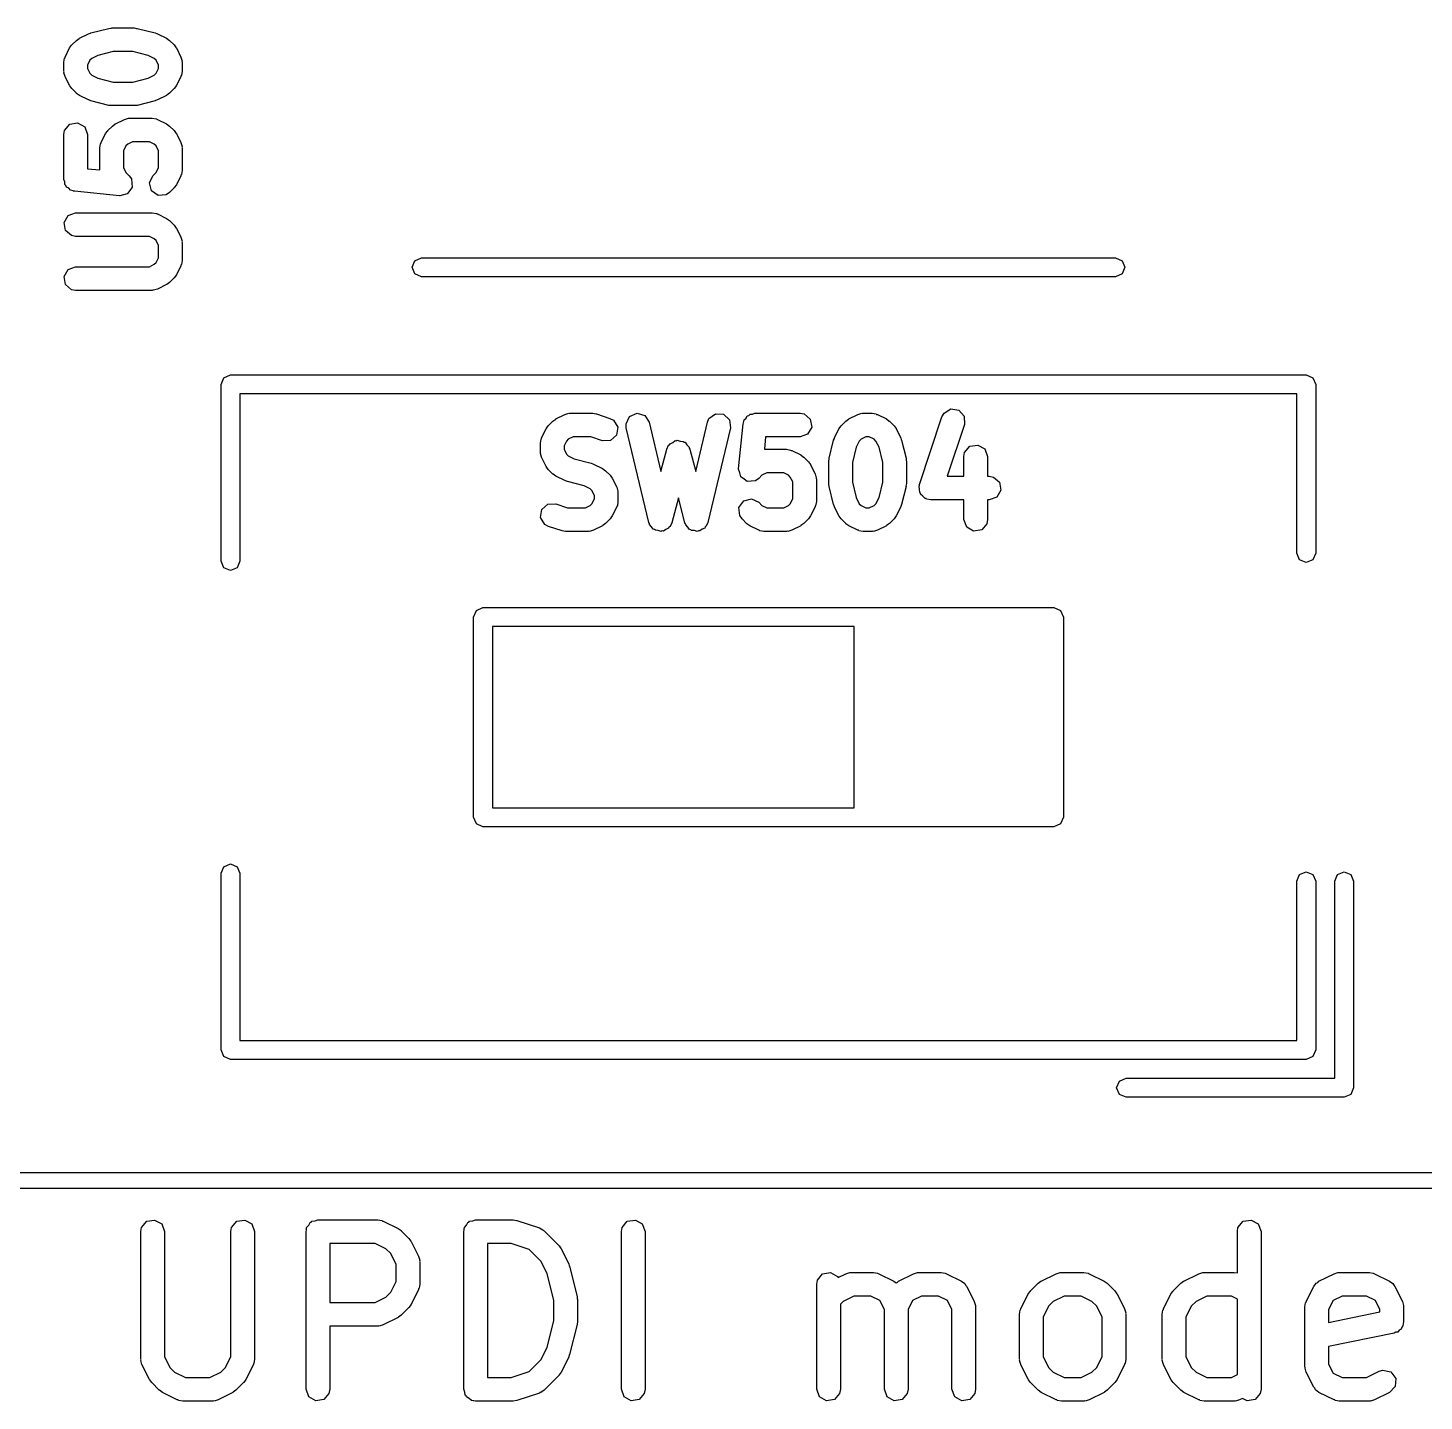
# Model space of a CAD drawing. Extents: x 59.1 to 150, y -119.5 to -80.2.
# Drawn here: x 114.43 to 123.28, y -119.4 to -110.69 of the extents above; entities that cross this region are included whole.
import ezdxf

# ---------------------------------------------------------------- set-up
doc = ezdxf.new("R2010")
doc.units = 0
doc.layers.add('BLACK', color=7, linetype='CONTINUOUS')

msp = doc.modelspace()

# ---------------------------------------------------------------- linework, layer by layer
at = {"layer": 'BLACK', "linetype": 'CONTINUOUS'}
for p, q in [((114.757, -110.756), (114.814, -110.728)), ((114.814, -110.728), (114.827, -110.724)), ((114.827, -110.724), (114.83, -110.722)), ((114.83, -110.722), (114.944, -110.694)), ((114.944, -110.694), (114.959, -110.692)), ((114.959, -110.692), (114.962, -110.691)), ((114.962, -110.691), (115.105, -110.691)), ((115.105, -110.691), (115.12, -110.694)), ((115.12, -110.694), (115.123, -110.694)), ((115.123, -110.694), (115.237, -110.722)), ((115.237, -110.722), (115.249, -110.727)), ((115.249, -110.727), (115.253, -110.728)), ((115.253, -110.728), (115.31, -110.756)), ((114.666, -110.876), (114.695, -110.818)), ((114.695, -110.818), (114.708, -110.8)), ((114.708, -110.8), (114.709, -110.799)), ((114.709, -110.799), (114.738, -110.77)), ((114.738, -110.77), (114.756, -110.758)), ((114.756, -110.758), (114.757, -110.756)), ((115.31, -110.756), (115.328, -110.77)), ((115.328, -110.77), (115.329, -110.77)), ((115.329, -110.77), (115.358, -110.799)), ((115.358, -110.799), (115.371, -110.817)), ((115.371, -110.817), (115.372, -110.818)), ((115.372, -110.818), (115.401, -110.876)), ((114.658, -110.909), (114.663, -110.883)), ((114.658, -110.966), (114.658, -110.909)), ((114.663, -110.883), (114.666, -110.88)), ((114.666, -110.88), (114.666, -110.876)), ((114.824, -110.896), (114.808, -110.927)), ((114.835, -110.885), (114.824, -110.896)), ((114.874, -110.866), (114.835, -110.885)), ((114.971, -110.841), (114.874, -110.866)), ((115.096, -110.841), (114.971, -110.841)), ((115.193, -110.866), (115.096, -110.841)), ((115.232, -110.885), (115.193, -110.866)), ((115.243, -110.896), (115.232, -110.885)), ((115.258, -110.927), (115.243, -110.896)), ((115.401, -110.876), (115.408, -110.901)), ((115.408, -110.901), (115.407, -110.905)), ((115.407, -110.905), (115.408, -110.909)), ((115.408, -110.909), (115.408, -110.966)), ((114.66, -110.97), (114.658, -110.966)), ((114.659, -110.975), (114.66, -110.97)), ((114.666, -111), (114.659, -110.975)), ((114.695, -111.057), (114.666, -111)), ((114.808, -110.927), (114.808, -110.949)), ((114.808, -110.949), (114.824, -110.979)), ((114.824, -110.979), (114.835, -110.99)), ((114.835, -110.99), (114.874, -111.01)), ((115.193, -111.01), (115.232, -110.99)), ((115.232, -110.99), (115.243, -110.979)), ((115.243, -110.979), (115.258, -110.949)), ((115.258, -110.949), (115.258, -110.927)), ((115.401, -111), (115.372, -111.057)), ((115.404, -110.992), (115.401, -110.995)), ((115.401, -110.995), (115.401, -111)), ((115.408, -110.966), (115.404, -110.992)), ((114.696, -111.058), (114.695, -111.057)), ((114.709, -111.076), (114.696, -111.058)), ((114.738, -111.105), (114.709, -111.076)), ((114.874, -111.01), (114.971, -111.034)), ((114.971, -111.034), (115.096, -111.034)), ((115.096, -111.034), (115.193, -111.01)), ((115.358, -111.076), (115.329, -111.105)), ((115.359, -111.075), (115.358, -111.076)), ((115.372, -111.057), (115.359, -111.075)), ((114.739, -111.106), (114.738, -111.105)), ((114.757, -111.119), (114.739, -111.106)), ((114.814, -111.148), (114.757, -111.119)), ((114.818, -111.148), (114.814, -111.148)), ((114.83, -111.153), (114.818, -111.148)), ((114.944, -111.182), (114.83, -111.153)), ((115.237, -111.153), (115.123, -111.182)), ((115.24, -111.151), (115.237, -111.153)), ((115.253, -111.148), (115.24, -111.151)), ((115.31, -111.119), (115.253, -111.148)), ((115.311, -111.118), (115.31, -111.119)), ((115.329, -111.105), (115.311, -111.118)), ((114.947, -111.182), (114.944, -111.182)), ((114.962, -111.184), (114.947, -111.182)), ((115.105, -111.184), (114.962, -111.184)), ((115.043, -111.271), (115.068, -111.263)), ((115.068, -111.263), (115.072, -111.264)), ((115.072, -111.264), (115.076, -111.263)), ((115.076, -111.263), (115.219, -111.263)), ((115.108, -111.183), (115.105, -111.184)), ((115.123, -111.182), (115.108, -111.183)), ((115.219, -111.263), (115.245, -111.267)), ((115.245, -111.267), (115.248, -111.27)), ((114.658, -111.366), (114.663, -111.341)), ((114.663, -111.341), (114.696, -111.301)), ((114.696, -111.301), (114.746, -111.292)), ((114.746, -111.292), (114.791, -111.318)), ((114.791, -111.318), (114.808, -111.366)), ((114.923, -111.361), (114.937, -111.343)), ((114.937, -111.343), (114.938, -111.342)), ((114.938, -111.342), (114.966, -111.313)), ((114.966, -111.313), (114.984, -111.3)), ((114.984, -111.3), (114.986, -111.299)), ((114.986, -111.299), (115.043, -111.271)), ((115.248, -111.27), (115.253, -111.271)), ((115.253, -111.271), (115.31, -111.299)), ((115.31, -111.299), (115.328, -111.313)), ((115.328, -111.313), (115.329, -111.313)), ((115.329, -111.313), (115.358, -111.342)), ((115.358, -111.342), (115.371, -111.36)), ((114.658, -111.652), (114.658, -111.366)), ((114.808, -111.366), (114.808, -111.584)), ((114.887, -111.452), (114.892, -111.426)), ((114.892, -111.426), (114.894, -111.423)), ((114.894, -111.423), (114.895, -111.418)), ((114.895, -111.418), (114.923, -111.361)), ((115.052, -111.439), (115.037, -111.47)), ((115.064, -111.428), (115.052, -111.439)), ((115.094, -111.413), (115.064, -111.428)), ((115.201, -111.413), (115.094, -111.413)), ((115.232, -111.428), (115.201, -111.413)), ((115.243, -111.439), (115.232, -111.428)), ((115.258, -111.47), (115.243, -111.439)), ((115.371, -111.36), (115.372, -111.361)), ((115.372, -111.361), (115.401, -111.418)), ((115.401, -111.418), (115.408, -111.443)), ((115.408, -111.443), (115.407, -111.448)), ((114.887, -111.592), (114.887, -111.452)), ((115.037, -111.47), (115.037, -111.577)), ((115.258, -111.577), (115.258, -111.47)), ((115.407, -111.448), (115.408, -111.452)), ((115.408, -111.452), (115.408, -111.595)), ((114.808, -111.584), (114.887, -111.592)), ((115.037, -111.577), (115.052, -111.608)), ((115.052, -111.608), (115.072, -111.628)), ((115.223, -111.628), (115.243, -111.608)), ((115.243, -111.608), (115.258, -111.577)), ((115.404, -111.621), (115.401, -111.624)), ((115.408, -111.595), (115.404, -111.621)), ((114.664, -111.667), (114.658, -111.652)), ((114.665, -111.683), (114.664, -111.667)), ((114.672, -111.69), (114.665, -111.683)), ((114.676, -111.7), (114.672, -111.69)), ((114.69, -111.708), (114.676, -111.7)), ((114.701, -111.72), (114.69, -111.708)), ((115.072, -111.628), (115.087, -111.649)), ((115.091, -111.701), (115.077, -111.721)), ((115.087, -111.649), (115.087, -111.649)), ((115.087, -111.649), (115.088, -111.65)), ((115.088, -111.65), (115.089, -111.675)), ((115.089, -111.675), (115.092, -111.7)), ((115.092, -111.7), (115.091, -111.7)), ((115.091, -111.7), (115.091, -111.701)), ((115.202, -111.674), (115.223, -111.628)), ((115.215, -111.724), (115.202, -111.674)), ((115.358, -111.705), (115.329, -111.734)), ((115.359, -111.704), (115.358, -111.705)), ((115.372, -111.686), (115.359, -111.704)), ((115.401, -111.628), (115.372, -111.686)), ((115.401, -111.624), (115.401, -111.628)), ((114.718, -111.724), (114.701, -111.72)), ((114.72, -111.726), (114.718, -111.724)), ((114.722, -111.726), (114.72, -111.726)), ((114.726, -111.727), (114.722, -111.726)), ((115.012, -111.755), (114.726, -111.727)), ((115.013, -111.755), (115.012, -111.755)), ((115.012, -111.755), (115.012, -111.755)), ((115.037, -111.749), (115.013, -111.755)), ((115.061, -111.743), (115.037, -111.749)), ((115.062, -111.742), (115.061, -111.743)), ((115.077, -111.721), (115.062, -111.742)), ((115.062, -111.742), (115.062, -111.742)), ((115.257, -111.753), (115.215, -111.724)), ((115.308, -111.749), (115.257, -111.753)), ((115.329, -111.734), (115.308, -111.749)), ((114.66, -111.925), (114.685, -111.88)), ((114.685, -111.88), (114.733, -111.863)), ((114.733, -111.863), (115.219, -111.863)), ((115.219, -111.863), (115.245, -111.867)), ((115.245, -111.867), (115.248, -111.87)), ((115.248, -111.87), (115.253, -111.871)), ((115.253, -111.871), (115.31, -111.899)), ((114.668, -111.975), (114.66, -111.925)), ((114.708, -112.008), (114.668, -111.975)), ((115.31, -111.899), (115.328, -111.913)), ((115.328, -111.913), (115.329, -111.913)), ((115.329, -111.913), (115.358, -111.942)), ((115.358, -111.942), (115.371, -111.96)), ((115.371, -111.96), (115.372, -111.961)), ((115.372, -111.961), (115.401, -112.018)), ((114.733, -112.013), (114.708, -112.008)), ((115.201, -112.013), (114.733, -112.013)), ((115.232, -112.028), (115.201, -112.013)), ((115.243, -112.039), (115.232, -112.028)), ((115.258, -112.07), (115.243, -112.039)), ((115.401, -112.018), (115.408, -112.043)), ((115.408, -112.043), (115.407, -112.048)), ((115.407, -112.048), (115.408, -112.052)), ((115.408, -112.052), (115.408, -112.166)), ((115.243, -112.179), (115.258, -112.149)), ((115.258, -112.149), (115.258, -112.07)), ((116.884, -112.167), (116.926, -112.149)), ((116.926, -112.149), (121.326, -112.149)), ((121.326, -112.149), (121.368, -112.167)), ((114.66, -112.268), (114.685, -112.223)), ((114.685, -112.223), (114.733, -112.206)), ((114.733, -112.206), (115.201, -112.206)), ((115.201, -112.206), (115.232, -112.19)), ((115.232, -112.19), (115.243, -112.179)), ((115.401, -112.2), (115.372, -112.257)), ((115.404, -112.192), (115.401, -112.195)), ((115.401, -112.195), (115.401, -112.2)), ((115.408, -112.166), (115.404, -112.192)), ((116.866, -112.209), (116.884, -112.167)), ((116.884, -112.251), (116.866, -112.209)), ((121.368, -112.167), (121.386, -112.209)), ((121.386, -112.209), (121.368, -112.251)), ((114.668, -112.318), (114.66, -112.268)), ((114.708, -112.351), (114.668, -112.318)), ((115.31, -112.319), (115.253, -112.348)), ((115.311, -112.318), (115.31, -112.319)), ((115.329, -112.305), (115.311, -112.318)), ((115.358, -112.276), (115.329, -112.305)), ((115.359, -112.275), (115.358, -112.276)), ((115.372, -112.257), (115.359, -112.275)), ((116.926, -112.269), (116.884, -112.251)), ((121.326, -112.269), (116.926, -112.269)), ((121.368, -112.251), (121.326, -112.269)), ((114.733, -112.356), (114.708, -112.351)), ((115.219, -112.356), (114.733, -112.356)), ((115.223, -112.354), (115.219, -112.356)), ((115.228, -112.355), (115.223, -112.354)), ((115.253, -112.348), (115.228, -112.355)), ((115.655, -112.952), (115.673, -112.91)), ((115.673, -112.91), (115.715, -112.892)), ((115.715, -112.892), (122.536, -112.892)), ((122.536, -112.892), (122.578, -112.91)), ((122.578, -112.91), (122.596, -112.952)), ((115.655, -114.072), (115.655, -112.952)), ((122.476, -113.012), (115.775, -113.012)), ((115.775, -113.012), (115.775, -114.072)), ((122.476, -114.022), (122.476, -113.012)), ((122.596, -112.952), (122.596, -114.022)), ((120.239, -113.134), (120.282, -113.107)), ((120.282, -113.107), (120.333, -113.115)), ((120.333, -113.115), (120.367, -113.153)), ((117.716, -113.233), (117.729, -113.215)), ((117.729, -113.215), (117.73, -113.214)), ((117.73, -113.214), (117.759, -113.185)), ((117.759, -113.185), (117.777, -113.172)), ((117.777, -113.172), (117.778, -113.171)), ((117.778, -113.171), (117.835, -113.142)), ((117.835, -113.142), (117.86, -113.135)), ((117.86, -113.135), (117.865, -113.136)), ((117.865, -113.136), (117.869, -113.134)), ((117.869, -113.134), (118.012, -113.134)), ((118.012, -113.134), (118.034, -113.138)), ((118.034, -113.138), (118.035, -113.138)), ((118.035, -113.138), (118.121, -113.167)), ((118.121, -113.167), (118.144, -113.179)), ((118.144, -113.179), (118.171, -113.223)), ((118.223, -113.201), (118.246, -113.155)), ((118.224, -113.227), (118.223, -113.201)), ((118.246, -113.155), (118.293, -113.135)), ((118.293, -113.135), (118.342, -113.149)), ((118.342, -113.149), (118.37, -113.192)), ((118.37, -113.192), (118.444, -113.503)), ((118.665, -113.503), (118.739, -113.192)), ((118.739, -113.192), (118.749, -113.168)), ((118.749, -113.168), (118.79, -113.138)), ((118.79, -113.138), (118.841, -113.141)), ((118.841, -113.141), (118.879, -113.176)), ((118.879, -113.176), (118.885, -113.227)), ((118.937, -113.488), (118.966, -113.202)), ((118.966, -113.196), (118.968, -113.194)), ((118.967, -113.198), (118.966, -113.196)), ((118.966, -113.202), (118.967, -113.198)), ((118.968, -113.194), (118.973, -113.177)), ((118.973, -113.177), (118.984, -113.166)), ((118.984, -113.166), (118.992, -113.152)), ((118.992, -113.152), (119.002, -113.148)), ((119.002, -113.148), (119.009, -113.141)), ((119.009, -113.141), (119.025, -113.14)), ((119.025, -113.14), (119.04, -113.134)), ((119.04, -113.134), (119.326, -113.134)), ((119.326, -113.134), (119.352, -113.139)), ((119.352, -113.139), (119.391, -113.172)), ((119.391, -113.172), (119.4, -113.222)), ((119.573, -113.233), (119.587, -113.215)), ((119.587, -113.214), (119.616, -113.185)), ((119.587, -113.215), (119.587, -113.214)), ((119.616, -113.185), (119.634, -113.172)), ((119.634, -113.172), (119.635, -113.171)), ((119.635, -113.171), (119.692, -113.142)), ((119.692, -113.142), (119.717, -113.135)), ((119.717, -113.135), (119.722, -113.136)), ((119.722, -113.136), (119.726, -113.134)), ((119.726, -113.134), (119.783, -113.134)), ((119.783, -113.134), (119.809, -113.139)), ((119.809, -113.139), (119.812, -113.142)), ((119.812, -113.142), (119.817, -113.142)), ((119.817, -113.142), (119.874, -113.171)), ((119.874, -113.171), (119.892, -113.184)), ((119.892, -113.184), (119.893, -113.185)), ((119.893, -113.185), (119.922, -113.214)), ((119.922, -113.214), (119.935, -113.232)), ((120.083, -113.586), (120.226, -113.157)), ((120.226, -113.157), (120.239, -113.134)), ((120.369, -113.205), (120.259, -113.534)), ((120.367, -113.153), (120.369, -113.205)), ((117.68, -113.324), (117.684, -113.298)), ((117.684, -113.298), (117.687, -113.295)), ((117.687, -113.29), (117.716, -113.233)), ((117.687, -113.295), (117.687, -113.29)), ((117.856, -113.3), (117.845, -113.311)), ((117.887, -113.284), (117.856, -113.3)), ((118, -113.284), (117.887, -113.284)), ((118.074, -113.309), (118, -113.284)), ((118.163, -113.274), (118.125, -113.308)), ((118.171, -113.223), (118.163, -113.274)), ((118.367, -113.827), (118.224, -113.227)), ((118.885, -113.227), (118.742, -113.827)), ((119.108, -113.284), (119.1, -113.363)), ((119.326, -113.284), (119.108, -113.284)), ((119.374, -113.267), (119.326, -113.284)), ((119.4, -113.222), (119.374, -113.267)), ((119.539, -113.306), (119.544, -113.294)), ((119.544, -113.294), (119.545, -113.29)), ((119.545, -113.29), (119.573, -113.233)), ((119.713, -113.3), (119.702, -113.311)), ((119.744, -113.284), (119.713, -113.3)), ((119.765, -113.284), (119.744, -113.284)), ((119.796, -113.3), (119.765, -113.284)), ((119.807, -113.311), (119.796, -113.3)), ((119.935, -113.232), (119.936, -113.233)), ((119.936, -113.233), (119.965, -113.29)), ((119.965, -113.29), (119.968, -113.303)), ((119.968, -113.303), (119.97, -113.306)), ((117.68, -113.381), (117.68, -113.324)), ((117.681, -113.385), (117.68, -113.381)), ((117.68, -113.389), (117.681, -113.385)), ((117.687, -113.414), (117.68, -113.389)), ((117.845, -113.311), (117.83, -113.341)), ((117.83, -113.341), (117.83, -113.363)), ((117.83, -113.363), (117.845, -113.394)), ((117.845, -113.394), (117.856, -113.405)), ((118.125, -113.308), (118.074, -113.309)), ((118.444, -113.503), (118.482, -113.362)), ((118.482, -113.362), (118.493, -113.338)), ((118.493, -113.338), (118.499, -113.334)), ((118.499, -113.334), (118.502, -113.328)), ((118.502, -113.328), (118.519, -113.32)), ((118.519, -113.32), (118.535, -113.308)), ((118.535, -113.308), (118.542, -113.309)), ((118.542, -113.309), (118.548, -113.306)), ((118.548, -113.306), (118.567, -113.311)), ((118.567, -113.311), (118.586, -113.313)), ((118.586, -113.313), (118.591, -113.318)), ((118.591, -113.318), (118.598, -113.319)), ((118.598, -113.319), (118.609, -113.335)), ((118.609, -113.335), (118.623, -113.349)), ((118.623, -113.349), (118.623, -113.356)), ((118.623, -113.356), (118.627, -113.362)), ((118.627, -113.362), (118.665, -113.503)), ((119.1, -113.363), (119.24, -113.363)), ((119.24, -113.363), (119.266, -113.368)), ((119.266, -113.368), (119.269, -113.37)), ((119.269, -113.37), (119.274, -113.371)), ((119.274, -113.371), (119.331, -113.399)), ((119.51, -113.42), (119.539, -113.306)), ((119.682, -113.35), (119.658, -113.447)), ((119.702, -113.311), (119.682, -113.35)), ((119.827, -113.35), (119.807, -113.311)), ((119.851, -113.447), (119.827, -113.35)), ((119.97, -113.306), (119.999, -113.42)), ((120.365, -113.409), (120.37, -113.384)), ((120.37, -113.384), (120.403, -113.344)), ((120.403, -113.344), (120.453, -113.336)), ((120.453, -113.336), (120.498, -113.361)), ((120.498, -113.361), (120.515, -113.409)), ((117.716, -113.472), (117.687, -113.414)), ((117.717, -113.473), (117.716, -113.472)), ((117.73, -113.491), (117.717, -113.473)), ((117.856, -113.405), (117.895, -113.424)), ((117.895, -113.424), (118.001, -113.451)), ((118.001, -113.451), (118.013, -113.456)), ((118.013, -113.456), (118.017, -113.457)), ((118.017, -113.457), (118.074, -113.485)), ((119.331, -113.399), (119.349, -113.413)), ((119.349, -113.413), (119.35, -113.414)), ((119.35, -113.414), (119.379, -113.442)), ((119.379, -113.442), (119.392, -113.46)), ((119.392, -113.46), (119.393, -113.462)), ((119.393, -113.462), (119.422, -113.519)), ((119.508, -113.438), (119.511, -113.423)), ((119.508, -113.581), (119.508, -113.438)), ((119.511, -113.423), (119.51, -113.42)), ((119.658, -113.447), (119.658, -113.572)), ((119.851, -113.572), (119.851, -113.447)), ((119.999, -113.42), (120, -113.435)), ((120, -113.435), (120.001, -113.438)), ((120.001, -113.438), (120.001, -113.581)), ((120.365, -113.534), (120.365, -113.409)), ((120.515, -113.409), (120.515, -113.534)), ((117.759, -113.52), (117.73, -113.491)), ((117.76, -113.52), (117.759, -113.52)), ((117.778, -113.534), (117.76, -113.52)), ((117.835, -113.562), (117.778, -113.534)), ((117.839, -113.563), (117.835, -113.562)), ((117.851, -113.568), (117.839, -113.563)), ((117.957, -113.594), (117.851, -113.568)), ((118.074, -113.485), (118.092, -113.499)), ((118.092, -113.499), (118.093, -113.499)), ((118.093, -113.499), (118.122, -113.528)), ((118.122, -113.528), (118.135, -113.546)), ((118.135, -113.546), (118.136, -113.547)), ((118.136, -113.547), (118.165, -113.604)), ((118.937, -113.489), (118.937, -113.488)), ((118.937, -113.488), (118.937, -113.488)), ((118.944, -113.513), (118.937, -113.489)), ((118.95, -113.537), (118.944, -113.513)), ((118.95, -113.538), (118.95, -113.537)), ((118.971, -113.553), (118.95, -113.538)), ((118.95, -113.538), (118.95, -113.538)), ((118.991, -113.567), (118.971, -113.553)), ((118.992, -113.567), (118.991, -113.567)), ((119.017, -113.565), (118.992, -113.568)), ((118.992, -113.568), (118.992, -113.567)), ((119.043, -113.564), (119.017, -113.565)), ((119.065, -113.548), (119.043, -113.563)), ((119.043, -113.563), (119.043, -113.563)), ((119.043, -113.563), (119.043, -113.564)), ((119.085, -113.528), (119.065, -113.548)), ((119.115, -113.513), (119.085, -113.528)), ((119.223, -113.513), (119.115, -113.513)), ((119.253, -113.528), (119.223, -113.513)), ((119.264, -113.54), (119.253, -113.528)), ((119.28, -113.57), (119.264, -113.54)), ((119.28, -113.677), (119.28, -113.57)), ((119.422, -113.519), (119.429, -113.544)), ((119.429, -113.544), (119.428, -113.548)), ((119.428, -113.548), (119.43, -113.552)), ((119.43, -113.552), (119.43, -113.695)), ((120.259, -113.534), (120.365, -113.534)), ((120.515, -113.534), (120.526, -113.534)), ((120.526, -113.534), (120.552, -113.539)), ((120.552, -113.539), (120.591, -113.572)), ((117.996, -113.614), (117.957, -113.594)), ((118.007, -113.625), (117.996, -113.614)), ((118.022, -113.656), (118.007, -113.625)), ((118.022, -113.677), (118.022, -113.656)), ((118.165, -113.604), (118.172, -113.629)), ((118.172, -113.629), (118.171, -113.634)), ((118.171, -113.634), (118.172, -113.638)), ((118.172, -113.638), (118.172, -113.695)), ((119.509, -113.584), (119.508, -113.581)), ((119.51, -113.599), (119.509, -113.584)), ((119.539, -113.713), (119.51, -113.599)), ((119.658, -113.572), (119.682, -113.669)), ((119.827, -113.669), (119.851, -113.572)), ((119.999, -113.599), (119.97, -113.713)), ((120.001, -113.581), (119.998, -113.596)), ((119.998, -113.596), (119.999, -113.599)), ((120.081, -113.596), (120.084, -113.591)), ((120.084, -113.617), (120.081, -113.596)), ((120.084, -113.591), (120.083, -113.586)), ((120.085, -113.637), (120.084, -113.617)), ((120.089, -113.641), (120.085, -113.637)), ((120.09, -113.647), (120.089, -113.641)), ((120.105, -113.66), (120.09, -113.647)), ((120.6, -113.622), (120.574, -113.667)), ((120.591, -113.572), (120.6, -113.622)), ((117.681, -113.796), (117.689, -113.745)), ((117.689, -113.745), (117.727, -113.711)), ((117.727, -113.711), (117.778, -113.71)), ((117.778, -113.71), (117.852, -113.734)), ((117.852, -113.734), (117.965, -113.734)), ((117.965, -113.734), (117.996, -113.719)), ((117.996, -113.719), (118.007, -113.708)), ((118.007, -113.708), (118.022, -113.677)), ((118.165, -113.729), (118.136, -113.786)), ((118.168, -113.721), (118.165, -113.724)), ((118.165, -113.724), (118.165, -113.729)), ((118.172, -113.695), (118.168, -113.721)), ((118.555, -113.672), (118.513, -113.829)), ((118.596, -113.829), (118.555, -113.672)), ((118.939, -113.733), (118.969, -113.691)), ((118.944, -113.784), (118.939, -113.733)), ((118.969, -113.691), (119.018, -113.678)), ((119.018, -113.678), (119.065, -113.699)), ((119.065, -113.699), (119.085, -113.719)), ((119.085, -113.719), (119.115, -113.734)), ((119.115, -113.734), (119.223, -113.734)), ((119.223, -113.734), (119.253, -113.719)), ((119.253, -113.719), (119.264, -113.708)), ((119.264, -113.708), (119.28, -113.677)), ((119.422, -113.729), (119.393, -113.786)), ((119.425, -113.721), (119.422, -113.724)), ((119.422, -113.724), (119.422, -113.729)), ((119.43, -113.695), (119.425, -113.721)), ((119.541, -113.716), (119.539, -113.713)), ((119.545, -113.729), (119.541, -113.716)), ((119.573, -113.786), (119.545, -113.729)), ((119.682, -113.669), (119.702, -113.708)), ((119.702, -113.708), (119.713, -113.719)), ((119.713, -113.719), (119.744, -113.734)), ((119.744, -113.734), (119.765, -113.734)), ((119.765, -113.734), (119.796, -113.719)), ((119.796, -113.719), (119.807, -113.708)), ((119.807, -113.708), (119.827, -113.669)), ((119.965, -113.729), (119.936, -113.786)), ((119.97, -113.713), (119.965, -113.725)), ((119.965, -113.725), (119.965, -113.729)), ((120.119, -113.675), (120.105, -113.66)), ((120.125, -113.676), (120.119, -113.675)), ((120.129, -113.68), (120.125, -113.676)), ((120.155, -113.684), (120.129, -113.68)), ((120.365, -113.684), (120.155, -113.684)), ((120.365, -113.809), (120.365, -113.684)), ((120.526, -113.684), (120.515, -113.684)), ((120.515, -113.684), (120.515, -113.809)), ((120.574, -113.667), (120.526, -113.684)), ((117.708, -113.84), (117.681, -113.796)), ((118.093, -113.834), (118.075, -113.847)), ((118.122, -113.805), (118.093, -113.834)), ((118.123, -113.804), (118.122, -113.805)), ((118.136, -113.786), (118.123, -113.804)), ((118.372, -113.833), (118.367, -113.827)), ((118.372, -113.841), (118.372, -113.833)), ((118.513, -113.829), (118.502, -113.852)), ((118.601, -113.835), (118.596, -113.829)), ((118.602, -113.843), (118.601, -113.835)), ((118.742, -113.827), (118.731, -113.851)), ((118.959, -113.805), (118.944, -113.784)), ((118.987, -113.834), (118.959, -113.805)), ((118.989, -113.835), (118.987, -113.834)), ((119.007, -113.848), (118.989, -113.835)), ((119.35, -113.834), (119.332, -113.847)), ((119.379, -113.805), (119.35, -113.834)), ((119.38, -113.804), (119.379, -113.805)), ((119.393, -113.786), (119.38, -113.804)), ((119.574, -113.787), (119.573, -113.786)), ((119.587, -113.805), (119.574, -113.787)), ((119.616, -113.834), (119.587, -113.805)), ((119.617, -113.835), (119.616, -113.834)), ((119.635, -113.848), (119.617, -113.835)), ((119.893, -113.834), (119.875, -113.847)), ((119.922, -113.805), (119.893, -113.834)), ((119.923, -113.804), (119.922, -113.805)), ((119.936, -113.786), (119.923, -113.804)), ((120.383, -113.858), (120.365, -113.809)), ((120.511, -113.835), (120.478, -113.874)), ((120.515, -113.809), (120.511, -113.835)), ((117.731, -113.852), (117.708, -113.84)), ((117.817, -113.881), (117.731, -113.852)), ((117.818, -113.881), (117.817, -113.881)), ((117.84, -113.884), (117.818, -113.881)), ((117.983, -113.884), (117.84, -113.884)), ((117.987, -113.883), (117.983, -113.884)), ((117.992, -113.884), (117.987, -113.883)), ((118.017, -113.877), (117.992, -113.884)), ((118.074, -113.848), (118.017, -113.877)), ((118.075, -113.847), (118.074, -113.848)), ((118.385, -113.854), (118.372, -113.841)), ((118.396, -113.87), (118.385, -113.854)), ((118.403, -113.872), (118.396, -113.87)), ((118.409, -113.877), (118.403, -113.872)), ((118.427, -113.879), (118.409, -113.877)), ((118.445, -113.884), (118.427, -113.879)), ((118.452, -113.881), (118.445, -113.884)), ((118.46, -113.882), (118.452, -113.881)), ((118.475, -113.871), (118.46, -113.882)), ((118.492, -113.864), (118.475, -113.871)), ((118.495, -113.857), (118.492, -113.864)), ((118.502, -113.852), (118.495, -113.857)), ((118.615, -113.856), (118.602, -113.843)), ((118.626, -113.871), (118.615, -113.856)), ((118.633, -113.873), (118.626, -113.871)), ((118.639, -113.878), (118.633, -113.873)), ((118.657, -113.879), (118.639, -113.878)), ((118.675, -113.884), (118.657, -113.879)), ((118.682, -113.881), (118.675, -113.884)), ((118.69, -113.881), (118.682, -113.881)), ((118.705, -113.87), (118.69, -113.881)), ((118.722, -113.863), (118.705, -113.87)), ((118.725, -113.855), (118.722, -113.863)), ((118.731, -113.851), (118.725, -113.855)), ((119.064, -113.877), (119.007, -113.848)), ((119.068, -113.877), (119.064, -113.877)), ((119.072, -113.88), (119.068, -113.877)), ((119.097, -113.884), (119.072, -113.88)), ((119.24, -113.884), (119.097, -113.884)), ((119.244, -113.883), (119.24, -113.884)), ((119.249, -113.884), (119.244, -113.883)), ((119.274, -113.877), (119.249, -113.884)), ((119.331, -113.848), (119.274, -113.877)), ((119.332, -113.847), (119.331, -113.848)), ((119.692, -113.877), (119.635, -113.848)), ((119.697, -113.877), (119.692, -113.877)), ((119.7, -113.88), (119.697, -113.877)), ((119.726, -113.884), (119.7, -113.88)), ((119.783, -113.884), (119.726, -113.884)), ((119.787, -113.883), (119.783, -113.884)), ((119.792, -113.884), (119.787, -113.883)), ((119.817, -113.877), (119.792, -113.884)), ((119.874, -113.848), (119.817, -113.877)), ((119.875, -113.847), (119.874, -113.848)), ((120.427, -113.883), (120.383, -113.858)), ((120.478, -113.874), (120.427, -113.883)), ((115.673, -114.114), (115.655, -114.072)), ((115.775, -114.072), (115.757, -114.114)), ((122.494, -114.064), (122.476, -114.022)), ((122.536, -114.082), (122.494, -114.064)), ((122.578, -114.064), (122.536, -114.082)), ((122.596, -114.022), (122.578, -114.064)), ((115.715, -114.132), (115.673, -114.114)), ((115.757, -114.114), (115.715, -114.132)), ((117.274, -114.385), (117.316, -114.367)), ((117.316, -114.367), (120.936, -114.367)), ((120.936, -114.367), (120.978, -114.385)), ((117.256, -114.427), (117.274, -114.385)), ((117.256, -115.697), (117.256, -114.427)), ((120.978, -114.385), (120.996, -114.427)), ((120.996, -114.427), (120.996, -115.697)), ((117.376, -114.487), (117.376, -115.637)), ((119.669, -114.487), (117.376, -114.487)), ((119.669, -115.637), (119.669, -114.487)), ((117.376, -115.637), (119.669, -115.637)), ((117.274, -115.739), (117.256, -115.697)), ((117.316, -115.757), (117.274, -115.739)), ((120.936, -115.757), (117.316, -115.757)), ((120.978, -115.739), (120.936, -115.757)), ((120.996, -115.697), (120.978, -115.739)), ((115.655, -116.052), (115.673, -116.01)), ((115.673, -116.01), (115.715, -115.992)), ((115.715, -115.992), (115.757, -116.01)), ((115.757, -116.01), (115.775, -116.052)), ((122.494, -116.06), (122.536, -116.042)), ((122.536, -116.042), (122.578, -116.06)), ((122.734, -116.06), (122.776, -116.042)), ((122.776, -116.042), (122.818, -116.06)), ((115.655, -117.172), (115.655, -116.052)), ((115.775, -116.052), (115.775, -117.112)), ((122.476, -116.102), (122.494, -116.06)), ((122.476, -117.112), (122.476, -116.102)), ((122.578, -116.06), (122.596, -116.102)), ((122.596, -116.102), (122.596, -117.172)), ((122.716, -116.102), (122.734, -116.06)), ((122.716, -117.352), (122.716, -116.102)), ((122.818, -116.06), (122.836, -116.102)), ((122.836, -116.102), (122.836, -117.412)), ((115.775, -117.112), (122.476, -117.112)), ((115.673, -117.214), (115.655, -117.172)), ((122.596, -117.172), (122.578, -117.214)), ((115.715, -117.232), (115.673, -117.214)), ((122.536, -117.232), (115.715, -117.232)), ((122.578, -117.214), (122.536, -117.232)), ((121.333, -117.412), (121.351, -117.37)), ((121.351, -117.37), (121.393, -117.352)), ((121.393, -117.352), (122.716, -117.352)), ((121.351, -117.454), (121.333, -117.412)), ((121.393, -117.472), (121.351, -117.454)), ((122.818, -117.454), (122.776, -117.472)), ((122.836, -117.412), (122.818, -117.454)), ((122.776, -117.472), (121.393, -117.472)), ((75, -117.95), (149, -117.95)), ((149, -118.05), (75, -118.05)), ((115.151, -118.299), (115.184, -118.259)), ((115.184, -118.259), (115.234, -118.251)), ((115.234, -118.251), (115.279, -118.276)), ((115.722, -118.299), (115.755, -118.259)), ((115.755, -118.259), (115.806, -118.251)), ((115.806, -118.251), (115.85, -118.276)), ((116.227, -118.265), (116.231, -118.259)), ((116.231, -118.259), (116.251, -118.256)), ((116.251, -118.256), (116.269, -118.249)), ((116.269, -118.249), (116.65, -118.249)), ((116.65, -118.249), (116.675, -118.254)), ((116.675, -118.254), (116.679, -118.257)), ((116.679, -118.257), (116.683, -118.257)), ((116.683, -118.257), (116.779, -118.305)), ((117.227, -118.265), (117.231, -118.259)), ((117.231, -118.259), (117.251, -118.256)), ((117.251, -118.256), (117.269, -118.249)), ((117.269, -118.249), (117.507, -118.249)), ((117.507, -118.249), (117.529, -118.253)), ((117.529, -118.253), (117.531, -118.253)), ((117.531, -118.253), (117.674, -118.301)), ((118.198, -118.299), (118.231, -118.259)), ((118.231, -118.259), (118.282, -118.251)), ((118.282, -118.251), (118.326, -118.276)), ((122.103, -118.299), (122.136, -118.259)), ((122.136, -118.259), (122.187, -118.251)), ((122.187, -118.251), (122.231, -118.276)), ((115.146, -118.324), (115.151, -118.299)), ((115.146, -119.134), (115.146, -118.324)), ((115.279, -118.276), (115.296, -118.324)), ((115.296, -118.324), (115.296, -119.116)), ((115.718, -118.324), (115.722, -118.299)), ((115.718, -119.116), (115.718, -118.324)), ((115.85, -118.276), (115.868, -118.324)), ((115.868, -118.324), (115.868, -119.134)), ((116.194, -118.324), (116.196, -118.315)), ((116.194, -119.324), (116.194, -118.324)), ((116.195, -118.311), (116.197, -118.308)), ((116.196, -118.315), (116.195, -118.311)), ((116.197, -118.308), (116.198, -118.299)), ((116.198, -118.299), (116.211, -118.284)), ((116.211, -118.284), (116.221, -118.267)), ((116.221, -118.267), (116.227, -118.265)), ((116.779, -118.305), (116.797, -118.318)), ((116.797, -118.318), (116.798, -118.319)), ((116.798, -118.319), (116.846, -118.367)), ((117.194, -118.324), (117.196, -118.315)), ((117.194, -119.324), (117.194, -118.324)), ((117.195, -118.311), (117.197, -118.308)), ((117.196, -118.315), (117.195, -118.311)), ((117.197, -118.308), (117.198, -118.299)), ((117.198, -118.299), (117.211, -118.284)), ((117.211, -118.284), (117.221, -118.267)), ((117.221, -118.267), (117.227, -118.265)), ((117.674, -118.301), (117.696, -118.313)), ((117.696, -118.313), (117.699, -118.317)), ((117.699, -118.317), (117.703, -118.319)), ((117.703, -118.319), (117.798, -118.414)), ((118.194, -118.324), (118.198, -118.299)), ((118.194, -119.324), (118.194, -118.324)), ((118.326, -118.276), (118.344, -118.324)), ((118.344, -118.324), (118.344, -119.324)), ((122.099, -118.324), (122.103, -118.299)), ((122.099, -118.586), (122.099, -118.324)), ((122.231, -118.276), (122.249, -118.324)), ((122.249, -118.324), (122.249, -119.324)), ((116.344, -118.399), (116.344, -118.773)), ((116.632, -118.399), (116.344, -118.399)), ((116.701, -118.434), (116.632, -118.399)), ((116.731, -118.464), (116.701, -118.434)), ((116.846, -118.367), (116.859, -118.385)), ((116.859, -118.385), (116.86, -118.386)), ((116.86, -118.386), (116.907, -118.481)), ((117.344, -118.399), (117.344, -119.249)), ((117.495, -118.399), (117.344, -118.399)), ((117.609, -118.438), (117.495, -118.399)), ((117.683, -118.512), (117.609, -118.438)), ((117.798, -118.414), (117.811, -118.433)), ((117.811, -118.433), (117.812, -118.434)), ((117.812, -118.434), (117.86, -118.529)), ((116.765, -118.533), (116.731, -118.464)), ((116.907, -118.481), (116.915, -118.506)), ((116.915, -118.506), (116.914, -118.511)), ((116.914, -118.511), (116.915, -118.515)), ((116.915, -118.515), (116.915, -118.658)), ((117.722, -118.589), (117.683, -118.512)), ((116.765, -118.64), (116.765, -118.533)), ((117.765, -118.762), (117.722, -118.589)), ((117.86, -118.529), (117.863, -118.541)), ((117.863, -118.541), (117.865, -118.544)), ((117.865, -118.544), (117.913, -118.735)), ((119.436, -118.632), (119.469, -118.593)), ((119.469, -118.593), (119.52, -118.584)), ((119.52, -118.584), (119.564, -118.61)), ((119.564, -118.61), (119.567, -118.615)), ((119.567, -118.615), (119.616, -118.591)), ((119.616, -118.591), (119.641, -118.583)), ((119.641, -118.583), (119.646, -118.584)), ((119.646, -118.584), (119.65, -118.583)), ((119.65, -118.583), (119.793, -118.583)), ((119.793, -118.583), (119.818, -118.587)), ((119.818, -118.587), (119.822, -118.59)), ((119.822, -118.59), (119.826, -118.591)), ((119.826, -118.591), (119.921, -118.638)), ((119.95, -118.638), (120.045, -118.591)), ((120.045, -118.591), (120.07, -118.583)), ((120.07, -118.583), (120.074, -118.584)), ((120.074, -118.584), (120.078, -118.583)), ((120.078, -118.583), (120.221, -118.583)), ((120.221, -118.583), (120.247, -118.587)), ((120.247, -118.587), (120.25, -118.59)), ((120.25, -118.59), (120.255, -118.591)), ((120.255, -118.591), (120.35, -118.638)), ((120.854, -118.638), (120.95, -118.591)), ((120.95, -118.591), (120.975, -118.583)), ((120.975, -118.583), (120.979, -118.584)), ((120.979, -118.584), (120.983, -118.583)), ((120.983, -118.583), (121.126, -118.583)), ((121.126, -118.583), (121.152, -118.587)), ((121.152, -118.587), (121.155, -118.59)), ((121.155, -118.59), (121.16, -118.591)), ((121.16, -118.591), (121.255, -118.638)), ((121.759, -118.638), (121.854, -118.591)), ((121.854, -118.591), (121.879, -118.583)), ((121.879, -118.583), (121.884, -118.584)), ((121.884, -118.584), (121.888, -118.583)), ((121.888, -118.583), (122.078, -118.583)), ((122.078, -118.583), (122.099, -118.586)), ((122.616, -118.638), (122.712, -118.591)), ((122.712, -118.591), (122.736, -118.583)), ((122.736, -118.583), (122.741, -118.584)), ((122.741, -118.584), (122.745, -118.583)), ((122.745, -118.583), (122.936, -118.583)), ((122.936, -118.583), (122.961, -118.587)), ((122.961, -118.587), (122.965, -118.59)), ((122.965, -118.59), (122.969, -118.591)), ((122.969, -118.591), (123.064, -118.638)), ((116.731, -118.709), (116.765, -118.64)), ((116.907, -118.691), (116.86, -118.786)), ((116.908, -118.687), (116.907, -118.691)), ((116.911, -118.683), (116.908, -118.687)), ((116.915, -118.658), (116.911, -118.683)), ((119.432, -118.658), (119.436, -118.632)), ((119.432, -119.324), (119.432, -118.658)), ((119.921, -118.638), (119.936, -118.649)), ((119.936, -118.649), (119.942, -118.646)), ((119.942, -118.646), (119.95, -118.638)), ((120.35, -118.638), (120.371, -118.654)), ((120.371, -118.654), (120.375, -118.664)), ((120.375, -118.664), (120.384, -118.672)), ((120.384, -118.672), (120.431, -118.767)), ((120.773, -118.719), (120.787, -118.701)), ((120.787, -118.7), (120.835, -118.652)), ((120.787, -118.701), (120.787, -118.7)), ((120.835, -118.652), (120.853, -118.639)), ((120.853, -118.639), (120.854, -118.638)), ((121.255, -118.638), (121.273, -118.652)), ((121.273, -118.652), (121.274, -118.652)), ((121.274, -118.652), (121.322, -118.7)), ((121.322, -118.7), (121.335, -118.718)), ((121.678, -118.719), (121.691, -118.701)), ((121.691, -118.701), (121.692, -118.7)), ((121.692, -118.7), (121.74, -118.652)), ((121.74, -118.652), (121.758, -118.639)), ((121.758, -118.639), (121.759, -118.638)), ((122.535, -118.767), (122.583, -118.672)), ((122.583, -118.672), (122.598, -118.651)), ((122.598, -118.651), (122.609, -118.646)), ((122.609, -118.646), (122.616, -118.638)), ((123.064, -118.638), (123.085, -118.654)), ((123.085, -118.654), (123.09, -118.664)), ((123.09, -118.664), (123.098, -118.672)), ((123.098, -118.672), (123.145, -118.767)), ((116.344, -118.773), (116.632, -118.773)), ((116.632, -118.773), (116.701, -118.739)), ((116.701, -118.739), (116.731, -118.709)), ((116.86, -118.786), (116.846, -118.805)), ((117.765, -118.887), (117.765, -118.762)), ((117.913, -118.735), (117.914, -118.75)), ((117.914, -118.75), (117.915, -118.753)), ((117.915, -118.753), (117.915, -118.896)), ((119.599, -118.767), (119.582, -118.784)), ((119.582, -118.784), (119.582, -119.324)), ((119.668, -118.733), (119.599, -118.767)), ((119.775, -118.733), (119.668, -118.733)), ((119.832, -118.761), (119.775, -118.733)), ((119.861, -118.818), (119.832, -118.761)), ((120.039, -118.761), (120.011, -118.818)), ((120.096, -118.733), (120.039, -118.761)), ((120.204, -118.733), (120.096, -118.733)), ((120.261, -118.761), (120.204, -118.733)), ((120.289, -118.818), (120.261, -118.761)), ((120.431, -118.767), (120.439, -118.792)), ((120.439, -118.792), (120.438, -118.796)), ((120.726, -118.815), (120.773, -118.719)), ((120.932, -118.767), (120.902, -118.797)), ((121.001, -118.733), (120.932, -118.767)), ((121.108, -118.733), (121.001, -118.733)), ((121.177, -118.767), (121.108, -118.733)), ((121.207, -118.797), (121.177, -118.767)), ((121.335, -118.718), (121.336, -118.719)), ((121.336, -118.719), (121.384, -118.815)), ((121.63, -118.815), (121.678, -118.719)), ((121.837, -118.767), (121.807, -118.797)), ((121.906, -118.733), (121.837, -118.767)), ((122.061, -118.733), (121.906, -118.733)), ((122.099, -118.752), (122.061, -118.733)), ((122.099, -119.23), (122.099, -118.752)), ((122.527, -118.801), (122.532, -118.775)), ((122.532, -118.775), (122.535, -118.771)), ((122.535, -118.771), (122.535, -118.767)), ((122.706, -118.761), (122.677, -118.818)), ((122.763, -118.733), (122.706, -118.761)), ((122.918, -118.733), (122.763, -118.733)), ((122.975, -118.761), (122.918, -118.733)), ((123.003, -118.818), (122.975, -118.761)), ((123.145, -118.767), (123.153, -118.792)), ((123.153, -118.792), (123.152, -118.796)), ((116.779, -118.868), (116.683, -118.915)), ((116.78, -118.866), (116.779, -118.868)), ((116.798, -118.854), (116.78, -118.866)), ((116.846, -118.806), (116.798, -118.854)), ((116.846, -118.805), (116.846, -118.806)), ((119.861, -119.324), (119.861, -118.818)), ((120.011, -118.818), (120.011, -119.324)), ((120.289, -119.324), (120.289, -118.818)), ((120.438, -118.796), (120.439, -118.801)), ((120.439, -118.801), (120.439, -119.324)), ((120.718, -118.848), (120.722, -118.823)), ((120.718, -119.134), (120.718, -118.848)), ((120.722, -118.823), (120.725, -118.819)), ((120.725, -118.819), (120.726, -118.815)), ((120.902, -118.797), (120.868, -118.866)), ((120.868, -118.866), (120.868, -119.116)), ((121.241, -118.866), (121.207, -118.797)), ((121.241, -119.116), (121.241, -118.866)), ((121.384, -118.815), (121.391, -118.84)), ((121.391, -118.84), (121.39, -118.844)), ((121.39, -118.844), (121.391, -118.848)), ((121.391, -118.848), (121.391, -119.134)), ((121.622, -118.848), (121.627, -118.823)), ((121.622, -119.134), (121.622, -118.848)), ((121.627, -118.823), (121.63, -118.819)), ((121.63, -118.819), (121.63, -118.815)), ((121.807, -118.797), (121.772, -118.866)), ((121.772, -118.866), (121.772, -119.116)), ((122.527, -119.182), (122.527, -118.801)), ((122.677, -118.818), (122.677, -118.9)), ((122.677, -118.9), (123.003, -118.834)), ((123.003, -118.834), (123.003, -118.818)), ((123.152, -118.796), (123.153, -118.801)), ((123.153, -118.801), (123.153, -118.896)), ((116.65, -118.923), (116.344, -118.923)), ((116.344, -118.923), (116.344, -119.324)), ((116.654, -118.922), (116.65, -118.923)), ((116.658, -118.923), (116.654, -118.922)), ((116.683, -118.915), (116.658, -118.923)), ((117.722, -119.06), (117.765, -118.887)), ((117.913, -118.914), (117.865, -119.104)), ((117.915, -118.896), (117.913, -118.911)), ((117.913, -118.911), (117.913, -118.914)), ((123.093, -118.969), (122.677, -119.053)), ((123.104, -118.963), (123.093, -118.969)), ((123.116, -118.961), (123.104, -118.963)), ((123.125, -118.95), (123.116, -118.961)), ((123.137, -118.943), (123.125, -118.95)), ((123.141, -118.931), (123.137, -118.943)), ((123.149, -118.921), (123.141, -118.931)), ((123.153, -118.896), (123.149, -118.921)), ((122.677, -119.053), (122.677, -119.164)), ((115.148, -119.138), (115.146, -119.134)), ((115.147, -119.142), (115.148, -119.138)), ((115.154, -119.167), (115.147, -119.142)), ((115.296, -119.116), (115.33, -119.185)), ((115.683, -119.185), (115.718, -119.116)), ((115.868, -119.134), (115.863, -119.16)), ((117.609, -119.211), (117.683, -119.137)), ((117.683, -119.137), (117.722, -119.06)), ((117.86, -119.12), (117.812, -119.215)), ((117.865, -119.104), (117.86, -119.116)), ((117.86, -119.116), (117.86, -119.12)), ((120.719, -119.138), (120.718, -119.134)), ((120.718, -119.142), (120.719, -119.138)), ((120.726, -119.167), (120.718, -119.142)), ((120.868, -119.116), (120.902, -119.185)), ((121.207, -119.185), (121.241, -119.116)), ((121.391, -119.134), (121.387, -119.16)), ((121.624, -119.138), (121.622, -119.134)), ((121.623, -119.142), (121.624, -119.138)), ((121.63, -119.167), (121.623, -119.142)), ((121.772, -119.116), (121.807, -119.185)), ((115.202, -119.263), (115.154, -119.167)), ((115.33, -119.185), (115.361, -119.215)), ((115.361, -119.215), (115.429, -119.249)), ((115.584, -119.249), (115.653, -119.215)), ((115.653, -119.215), (115.683, -119.185)), ((115.86, -119.167), (115.812, -119.263)), ((115.863, -119.16), (115.86, -119.163)), ((115.86, -119.163), (115.86, -119.167)), ((117.495, -119.249), (117.609, -119.211)), ((117.798, -119.235), (117.703, -119.33)), ((117.799, -119.233), (117.798, -119.235)), ((117.812, -119.215), (117.799, -119.233)), ((120.773, -119.263), (120.726, -119.167)), ((120.902, -119.185), (120.932, -119.215)), ((120.932, -119.215), (121.001, -119.249)), ((121.108, -119.249), (121.177, -119.215)), ((121.177, -119.215), (121.207, -119.185)), ((121.384, -119.167), (121.336, -119.263)), ((121.387, -119.16), (121.384, -119.163)), ((121.384, -119.163), (121.384, -119.167)), ((121.678, -119.263), (121.63, -119.167)), ((121.807, -119.185), (121.837, -119.215)), ((121.837, -119.215), (121.906, -119.249)), ((122.061, -119.249), (122.099, -119.23)), ((122.529, -119.186), (122.527, -119.182)), ((122.528, -119.19), (122.529, -119.186)), ((122.535, -119.215), (122.528, -119.19)), ((122.583, -119.31), (122.535, -119.215)), ((122.677, -119.164), (122.706, -119.221)), ((122.706, -119.221), (122.763, -119.249)), ((122.918, -119.249), (122.997, -119.21)), ((122.997, -119.21), (123.022, -119.202)), ((123.022, -119.202), (123.072, -119.214)), ((123.072, -119.214), (123.103, -119.255)), ((115.203, -119.264), (115.202, -119.263)), ((115.216, -119.282), (115.203, -119.264)), ((115.263, -119.33), (115.216, -119.282)), ((115.429, -119.249), (115.584, -119.249)), ((115.798, -119.282), (115.75, -119.33)), ((115.799, -119.281), (115.798, -119.282)), ((115.812, -119.263), (115.799, -119.281)), ((116.211, -119.373), (116.194, -119.324)), ((116.344, -119.324), (116.339, -119.35)), ((117.201, -119.343), (117.194, -119.324)), ((117.344, -119.249), (117.495, -119.249)), ((118.211, -119.373), (118.194, -119.324)), ((118.344, -119.324), (118.339, -119.35)), ((119.449, -119.373), (119.432, -119.324)), ((119.582, -119.324), (119.577, -119.35)), ((119.878, -119.373), (119.861, -119.324)), ((120.011, -119.324), (120.006, -119.35)), ((120.307, -119.373), (120.289, -119.324)), ((120.439, -119.324), (120.435, -119.35)), ((120.774, -119.264), (120.773, -119.263)), ((120.787, -119.282), (120.774, -119.264)), ((120.835, -119.33), (120.787, -119.282)), ((121.001, -119.249), (121.108, -119.249)), ((121.322, -119.282), (121.274, -119.33)), ((121.323, -119.281), (121.322, -119.282)), ((121.336, -119.263), (121.323, -119.281)), ((121.679, -119.264), (121.678, -119.263)), ((121.692, -119.282), (121.679, -119.264)), ((121.74, -119.33), (121.692, -119.282)), ((121.906, -119.249), (122.061, -119.249)), ((122.249, -119.324), (122.244, -119.35)), ((122.591, -119.318), (122.583, -119.31)), ((122.595, -119.328), (122.591, -119.318)), ((122.763, -119.249), (122.918, -119.249)), ((123.1, -119.307), (123.064, -119.344)), ((123.103, -119.255), (123.1, -119.307)), ((115.265, -119.33), (115.263, -119.33)), ((115.283, -119.344), (115.265, -119.33)), ((115.378, -119.391), (115.283, -119.344)), ((115.383, -119.392), (115.378, -119.391)), ((115.386, -119.395), (115.383, -119.392)), ((115.412, -119.399), (115.386, -119.395)), ((115.602, -119.399), (115.412, -119.399)), ((115.606, -119.398), (115.602, -119.399)), ((115.611, -119.399), (115.606, -119.398)), ((115.636, -119.391), (115.611, -119.399)), ((115.731, -119.344), (115.636, -119.391)), ((115.732, -119.343), (115.731, -119.344)), ((115.75, -119.33), (115.732, -119.343)), ((116.256, -119.398), (116.211, -119.373)), ((116.306, -119.389), (116.256, -119.398)), ((116.339, -119.35), (116.306, -119.389)), ((117.204, -119.362), (117.201, -119.343)), ((117.209, -119.366), (117.204, -119.362)), ((117.211, -119.373), (117.209, -119.366)), ((117.228, -119.382), (117.211, -119.373)), ((117.243, -119.395), (117.228, -119.382)), ((117.253, -119.397), (117.243, -119.395)), ((117.256, -119.398), (117.253, -119.397)), ((117.259, -119.398), (117.256, -119.398)), ((117.269, -119.399), (117.259, -119.398)), ((117.507, -119.399), (117.269, -119.399)), ((117.508, -119.399), (117.507, -119.399)), ((117.531, -119.396), (117.508, -119.399)), ((117.674, -119.348), (117.531, -119.396)), ((117.677, -119.345), (117.674, -119.348)), ((117.682, -119.345), (117.677, -119.345)), ((117.703, -119.33), (117.682, -119.345)), ((118.256, -119.398), (118.211, -119.373)), ((118.306, -119.389), (118.256, -119.398)), ((118.339, -119.35), (118.306, -119.389)), ((119.494, -119.398), (119.449, -119.373)), ((119.544, -119.389), (119.494, -119.398)), ((119.577, -119.35), (119.544, -119.389)), ((119.922, -119.398), (119.878, -119.373)), ((119.973, -119.389), (119.922, -119.398)), ((120.006, -119.35), (119.973, -119.389)), ((120.351, -119.398), (120.307, -119.373)), ((120.402, -119.389), (120.351, -119.398)), ((120.435, -119.35), (120.402, -119.389)), ((120.836, -119.33), (120.835, -119.33)), ((120.854, -119.344), (120.836, -119.33)), ((120.95, -119.391), (120.854, -119.344)), ((120.954, -119.392), (120.95, -119.391)), ((120.957, -119.395), (120.954, -119.392)), ((120.983, -119.399), (120.957, -119.395)), ((121.126, -119.399), (120.983, -119.399)), ((121.13, -119.398), (121.126, -119.399)), ((121.135, -119.399), (121.13, -119.398)), ((121.16, -119.391), (121.135, -119.399)), ((121.255, -119.344), (121.16, -119.391)), ((121.256, -119.343), (121.255, -119.344)), ((121.274, -119.33), (121.256, -119.343)), ((121.741, -119.33), (121.74, -119.33)), ((121.759, -119.344), (121.741, -119.33)), ((121.854, -119.391), (121.759, -119.344)), ((121.859, -119.392), (121.854, -119.391)), ((121.862, -119.395), (121.859, -119.392)), ((121.888, -119.399), (121.862, -119.395)), ((122.078, -119.399), (121.888, -119.399)), ((122.083, -119.398), (122.078, -119.399)), ((122.087, -119.399), (122.083, -119.398)), ((122.112, -119.391), (122.087, -119.399)), ((122.132, -119.382), (122.112, -119.391)), ((122.161, -119.398), (122.132, -119.382)), ((122.211, -119.389), (122.161, -119.398)), ((122.244, -119.35), (122.211, -119.389)), ((122.616, -119.344), (122.595, -119.328)), ((122.712, -119.391), (122.616, -119.344)), ((122.716, -119.392), (122.712, -119.391)), ((122.719, -119.395), (122.716, -119.392)), ((122.745, -119.399), (122.719, -119.395)), ((122.936, -119.399), (122.745, -119.399)), ((122.94, -119.398), (122.936, -119.399)), ((122.944, -119.399), (122.94, -119.398)), ((122.969, -119.391), (122.944, -119.399)), ((123.064, -119.344), (122.969, -119.391))]:
    msp.add_line(p, q, dxfattribs=at)

doc.saveas('drawing.dxf')
